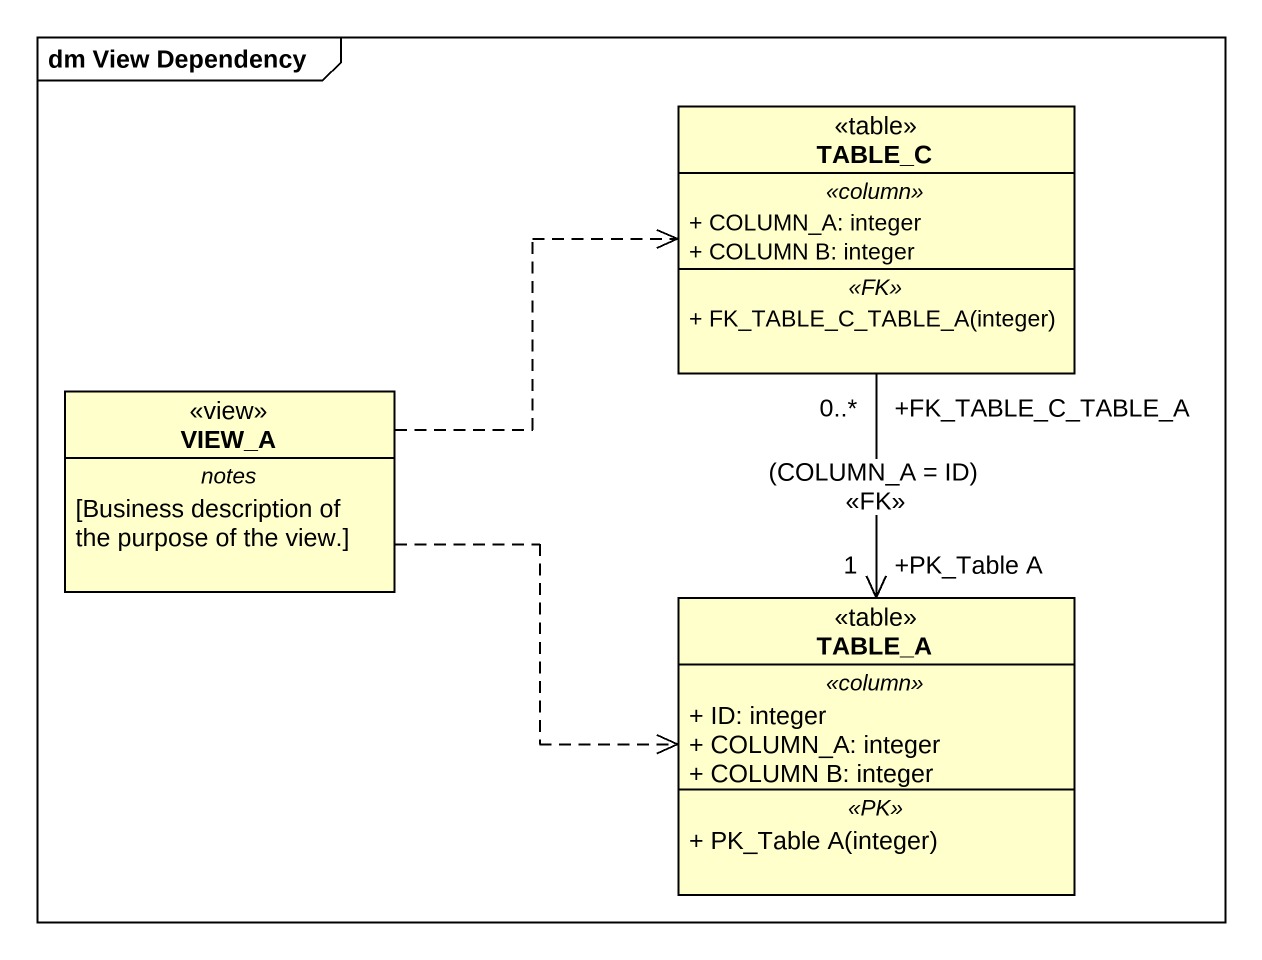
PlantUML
@startuml
mainframe dm View Dependency
hide circle
hide empty members
skinparam classAttributeIconSize 0
class TABLE_C <<table>> {
  .. <<column>> ..
  + COLUMN_A: integer
  + COLUMN B: integer
  .. <<FK>> ..
  + FK_TABLE_C_TABLE_A(integer)
}
class VIEW_A <<view>> {
  -- notes --
  [Business description of the purpose of the view.]
}
class TABLE_A <<table>> {
  .. <<column>> ..
  + ID: integer
  + COLUMN_A: integer
  + COLUMN B: integer
  .. <<PK>> ..
  + PK_Table A(integer)
}
TABLE_C "+FK_TABLE_C_TABLE_A\n0..*" --> "+PK_Table A\n1" TABLE_A : (COLUMN_A = ID)\n<<FK>>
VIEW_A .right.> TABLE_C
VIEW_A .right.> TABLE_A
@enduml
